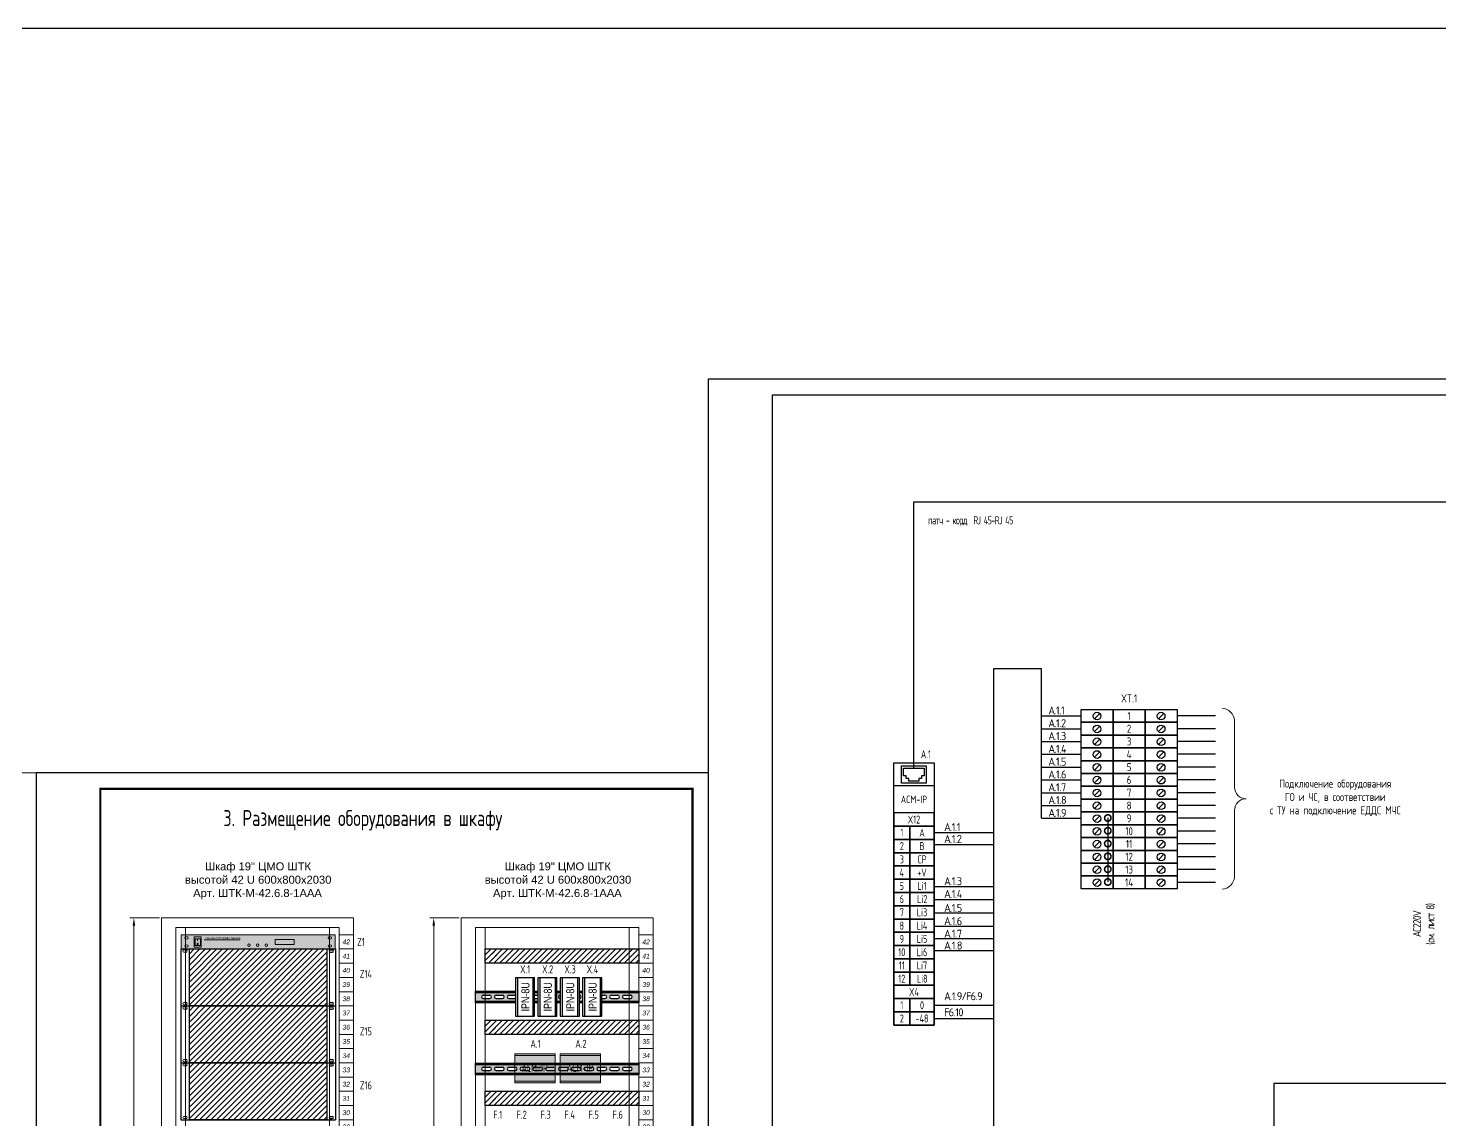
# Model space of a CAD drawing. Header units: millimetres. Extents: x 1414 to 7445, y -6250 to 7681.
# Drawn here: x 2371.2 to 2812.2, y -5939.6 to -5598.6 of the extents above; entities that cross this region are included whole.
import ezdxf

# ---------------------------------------------------------------- set-up
doc = ezdxf.new("R2010")
doc.units = ezdxf.units.MM
doc.set_wipeout_variables(frame=1)
doc.layers.get('DEFPOINTS').update_dxf_attribs({"lineweight": 0})
for name, color, linetype in [('FORMAT', 7, 'Continuous'), ('Выноски', 250, 'Continuous'), ('ГГС', 7, 'Continuous'), ('Рамка', 7, 'Continuous'), ('Схемы и шкафы', 7, 'Continuous')]:
    doc.layers.add(name, color=color, linetype=linetype)
doc.layers.add('оси', color=1, linetype='Continuous', lineweight=25)
doc.layers.add('Фальш-панель', color=250, linetype='Continuous', transparency=0.9)
doc.styles.add('GOST 2.304', font='arial.ttf', dxfattribs={"height": 2.5})
doc.styles.add('Rus_ESKD', font='romans.shx', dxfattribs={"width": 0.7, "oblique": 12})
doc.styles.get("Standard").update_dxf_attribs({"font": 'romans.shx', "width": 0.7, "height": 2.5})
doc.styles.add('ГОСТ', font='', dxfattribs={"height": 2.5})
doc.styles.add('ГОСТ тип А_2.5', font='', dxfattribs={"height": 2.5})
doc.styles.get('ГОСТ').set_extended_font_data('Arial', italic=True)
doc.styles.get('ГОСТ тип А_2.5').set_extended_font_data('GOST type A')
doc.dimstyles.new('ISO-25', dxfattribs={"dimtxt": 2.5, "dimasz": 2.5, "dimexe": 1.25, "dimexo": 0.625, "dimtad": 1, "dimtxsty": 'Standard', "dimcen": 2.5, "dimadec": 0, "dimazin": 0, "dimtfac": 1, "dimtmove": 0, "dimatfit": 3, "dimfxl": 0, "dimarcsym": 0})

# ---------------------------------------------------------------- blocks, each defined once
blk = doc.blocks.new('Формат А3х3 (гор.)')
blk.add_lwpolyline([(0, 420), (891, 420), (891, 0), (0, 0), (0, 420)])
at = {"lineweight": 30}
blk.add_lwpolyline([(20, 415), (886, 415), (886, 5), (20, 5), (20, 415)], dxfattribs=at)
blk = doc.blocks.new('*U53')
at = {"layer": 'FORMAT', "color": 7}
blk.add_blockref('Формат А3х3 (гор.)', (0, 0), dxfattribs=at)
blk = doc.blocks.new('_DotSmall')
at = {"color": 0, "linetype": 'ByBlock', "const_width": 0.5}
blk.add_lwpolyline([(-0.0625, 0, 1), (0.0625, 0, 1)], format="xyb", close=True, dxfattribs=at)
blk = doc.blocks.new('*U54')
at = {"color": 0}
for p, q in [((-3.26, -1.69), (3.14, -1.69)), ((-3.26, -4.09), (-3.26, -1.69)), ((-2.46, -4.09), (-3.26, -4.09)), ((-2.46, -4.89), (-2.46, -4.09)), ((3.14, -4.09), (2.34, -4.09)), ((2.34, -4.09), (2.34, -4.89)), ((3.14, -1.69), (3.14, -4.09)), ((-1.66, -4.89), (-2.46, -4.89)), ((-1.66, -5.69), (-1.66, -4.89)), ((1.54, -5.69), (-1.66, -5.69)), ((1.54, -4.89), (1.54, -5.69)), ((2.34, -4.89), (1.54, -4.89))]:
    blk.add_line(p, q, dxfattribs=at)
for points in [[(-6.31, 0), (6.31, 0), (6.31, -81.95), (-6.31, -81.95)], [(-6.31, 0), (6.31, 0), (6.31, -7.22), (-6.31, -7.22)], [(-3.91, -6.37), (-3.91, -0.97), (3.79, -0.97), (3.79, -6.37)], [(6.31, -15.66), (-6.31, -15.66), (-6.31, -19.8), (6.31, -19.8)], [(-1.3, -19.8), (-6.31, -19.8), (-6.31, -23.94), (-1.3, -23.94)], [(6.31, -19.8), (-1.3, -19.8), (-1.3, -23.94), (6.31, -23.94)], [(-1.3, -23.94), (-6.31, -23.94), (-6.31, -28.09), (-1.3, -28.09)], [(6.31, -23.94), (-1.3, -23.94), (-1.3, -28.09), (6.31, -28.09)], [(-1.3, -28.09), (-6.31, -28.09), (-6.31, -32.23), (-1.3, -32.23)], [(6.31, -28.09), (-1.3, -28.09), (-1.3, -32.23), (6.31, -32.23)], [(-1.3, -32.23), (-6.31, -32.23), (-6.31, -36.37), (-1.3, -36.37)], [(6.31, -32.23), (-1.3, -32.23), (-1.3, -36.37), (6.31, -36.37)], [(-1.3, -36.37), (-6.31, -36.37), (-6.31, -40.52), (-1.3, -40.52)], [(6.31, -36.37), (-1.3, -36.37), (-1.3, -40.52), (6.31, -40.52)], [(-1.3, -40.52), (-6.31, -40.52), (-6.31, -44.66), (-1.3, -44.66)], [(6.31, -40.52), (-1.3, -40.52), (-1.3, -44.66), (6.31, -44.66)], [(-1.3, -44.66), (-6.31, -44.66), (-6.31, -48.8), (-1.3, -48.8)], [(6.31, -44.66), (-1.3, -44.66), (-1.3, -48.8), (6.31, -48.8)], [(-1.3, -48.8), (-6.31, -48.8), (-6.31, -52.95), (-1.3, -52.95)], [(6.31, -48.8), (-1.3, -48.8), (-1.3, -52.95), (6.31, -52.95)], [(-1.3, -52.95), (-6.31, -52.95), (-6.31, -57.09), (-1.3, -57.09)], [(-1.3, -57.09), (-6.31, -57.09), (-6.31, -61.24), (-1.3, -61.24)], [(6.31, -52.95), (-1.3, -52.95), (-1.3, -57.09), (6.31, -57.09)], [(6.31, -57.09), (-1.3, -57.09), (-1.3, -61.24), (6.31, -61.24)], [(-1.3, -61.24), (-6.31, -61.24), (-6.31, -65.38), (-1.3, -65.38)], [(6.31, -61.24), (-1.3, -61.24), (-1.3, -65.38), (6.31, -65.38)], [(-1.3, -65.38), (-6.31, -65.38), (-6.31, -69.52), (-1.3, -69.52)], [(6.31, -65.38), (-1.3, -65.38), (-1.3, -69.52), (6.31, -69.52)], [(6.31, -69.52), (-6.31, -69.52), (-6.31, -73.67), (6.31, -73.67)], [(-1.3, -73.67), (-6.31, -73.67), (-6.31, -77.81), (-1.3, -77.81)], [(6.31, -73.67), (-1.3, -73.67), (-1.3, -77.81), (6.31, -77.81)], [(-1.3, -77.81), (-6.31, -77.81), (-6.31, -81.95), (-1.3, -81.95)], [(6.31, -77.81), (-1.3, -77.81), (-1.3, -81.95), (6.31, -81.95)]]:
    blk.add_lwpolyline(points, close=True, dxfattribs=at)
at = {"color": 0, "attachment_point": 5}
for s, insert, char_height, width in [('ACM-IP', (0, -11.44), 2.3, 20.6213), ('X12', (0, -17.73), 2.5, 12.6141), ('1', (-3.8, -21.87), 2.5, 12.6141), ('A', (2.51, -21.87), 2.5, 12.6141), ('2', (-3.8, -26.01), 2.5, 12.6141), ('B', (2.51, -26.01), 2.5, 12.6141), ('3', (-3.8, -30.16), 2.5, 12.6141), ('CP', (2.51, -30.16), 2.5, 12.6141), ('4', (-3.8, -34.3), 2.5, 12.6141), ('+V', (2.51, -34.3), 2.5, 12.6141), ('5', (-3.8, -38.45), 2.5, 12.6141), ('Li1', (2.51, -38.45), 2.5, 12.6141), ('6', (-3.8, -42.59), 2.5, 12.6141), ('Li2', (2.59, -42.59), 2.5, 12.6141), ('7', (-3.8, -46.73), 2.5, 12.6141), ('Li3', (2.51, -46.73), 2.5, 12.6141), ('8', (-3.8, -50.88), 2.5, 12.6141), ('Li4', (2.51, -50.88), 2.5, 12.6141), ('9', (-3.8, -55.02), 2.5, 12.6141), ('Li5', (2.51, -55.02), 2.5, 12.6141), ('10', (-3.8, -59.16), 2.5, 12.6141), ('Li6', (2.51, -59.16), 2.5, 12.6141), ('11', (-3.8, -63.31), 2.5, 12.6141), ('Li7', (2.51, -63.31), 2.5, 12.6141), ('12', (-3.8, -67.45), 2.5, 12.6141), ('X4', (0, -71.59), 2.5, 12.6141), ('Li8', (2.59, -67.45), 2.5, 12.6141), ('1', (-3.8, -75.74), 2.5, 12.6141), ('0', (2.51, -75.74), 2.5, 12.6141), ('2', (-3.8, -79.88), 2.5, 12.6141), ('-48', (2.51, -79.88), 2.5, 12.6141)]:
    blk.add_mtext(s, dxfattribs=dict(at, insert=insert, char_height=char_height, width=width))
blk = doc.blocks.new('*D78')
at = {"color": 0, "lineweight": -2, "transparency": 16777216}
for p, q in [((8.59, 214), (-0.63, 214)), ((0.62, 211.5), (0.62, 13.5)), ((8.59, 11), (-0.63, 11))]:
    blk.add_line(p, q, dxfattribs=at)
at = {"color": 0, "transparency": 16777216}
for points in [[(0.21, 211.5), (1.04, 211.5), (0.62, 214)], [(0.21, 13.5), (1.04, 13.5), (0.62, 11)]]:
    blk.add_solid(points, dxfattribs=at)
at = {"layer": 'DEFPOINTS', "color": 0, "transparency": 16777216}
for p in [(9.22, 214), (0.62, 11), (9.22, 11)]:
    blk.add_point(p, dxfattribs=at)
at = {"color": 0, "lineweight": 0, "transparency": 16777216, "insert": (-1.25, 112.5), "char_height": 2.5, "attachment_point": 5, "rotation": 90}
blk.add_mtext('203', dxfattribs=at)
blk = doc.blocks.new('*D79')
at = {"color": 0, "lineweight": -2, "transparency": 16777216}
for p, q in [((9.22, 11), (9.22, 1.78)), ((69.22, 10.37), (69.22, 1.78)), ((11.72, 3.03), (66.72, 3.03))]:
    blk.add_line(p, q, dxfattribs=at)
at = {"color": 0, "transparency": 16777216}
for points in [[(11.72, 3.45), (11.72, 2.62), (9.22, 3.03)], [(66.72, 3.45), (66.72, 2.62), (69.22, 3.03)]]:
    blk.add_solid(points, dxfattribs=at)
at = {"layer": 'DEFPOINTS', "color": 0, "transparency": 16777216}
for p in [(9.22, 11.62), (69.22, 11), (69.22, 3.03)]:
    blk.add_point(p, dxfattribs=at)
at = {"color": 0, "lineweight": 0, "transparency": 16777216, "insert": (39.22, 4.91), "char_height": 2.5, "attachment_point": 5}
blk.add_mtext('60', dxfattribs=at)
blk = doc.blocks.new('Вентилятоорная панель')
at = {"layer": 'Схемы и шкафы', "lineweight": 30, "true_color": 0xffffff}
h = blk.add_hatch(color=7, dxfattribs=at)
h.dxf.hatch_style = 1
h.paths.add_polyline_path([(1242.99, 417.47), (1291.19, 417.47), (1291.19, 413.03), (1242.99, 413.03)])
edge = h.paths.add_edge_path(flags=17)
edge.add_line((1242.99, 417.47), (1287.57, 417.47))
at = {"color": 5, "lineweight": 20}
blk.add_line((1242.99, 417.47), (1287.57, 417.47), dxfattribs=at)
at = {"color": 5, "linetype": 'Continuous', "lineweight": 20}
for p, q in [((1247.08, 416.8), (1249.3, 416.8)), ((1247.08, 413.65), (1247.08, 416.8)), ((1247.39, 416.24), (1249.05, 416.24)), ((1247.39, 414.11), (1247.39, 416.24)), ((1248.17, 415.56), (1248.17, 416.09)), ((1249.05, 416.24), (1249.05, 414.11)), ((1249.3, 416.8), (1249.3, 413.65)), ((1272.41, 416.03), (1278.36, 416.03)), ((1272.41, 414.42), (1272.41, 416.03)), ((1278.36, 416.03), (1278.36, 414.42)), ((1249.3, 413.65), (1247.08, 413.65)), ((1249.05, 414.11), (1247.39, 414.11)), ((1278.36, 414.42), (1272.41, 414.42))]:
    blk.add_line(p, q, dxfattribs=at)
at = {"color": 5, "linetype": 'Continuous', "lineweight": 0}
blk.add_line((1261.33, 415.9), (1250.26, 415.9), dxfattribs=at)
at = {"color": 5, "lineweight": 20}
blk.add_lwpolyline([(1242.99, 417.47), (1291.19, 417.47), (1291.19, 413.03), (1242.99, 413.03)], close=True, dxfattribs=at)
at = {"color": 5, "linetype": 'Continuous', "lineweight": 20}
for centre in [(1264.21, 414.22), (1266.93, 414.22), (1269.66, 414.22)]:
    blk.add_circle(centre, 0.383, dxfattribs=at)
at = {"color": 5, "lineweight": 20, "extrusion": (0, 0, -1)}
for centre, major_axis in [((1244.71, 416.51), (0.543, 0)), ((1289.48, 413.99), (-0.543, 0))]:
    blk.add_ellipse(centre, major_axis=major_axis, ratio=0.707765, dxfattribs=at)
at = {"color": 5, "linetype": 'Continuous', "lineweight": 20}
blk.add_ellipse((1248.17, 414.63), major_axis=(0, 0.264), ratio=0.658991, start_param=-3.141592653589793, end_param=3.141592653589793, dxfattribs=at)
at = {"color": 5, "lineweight": 20}
for centre, major_axis in [((1289.48, 416.51), (-0.543, 0)), ((1244.71, 413.99), (0.543, 0))]:
    blk.add_ellipse(centre, major_axis=major_axis, ratio=0.707765, dxfattribs=at)
at = {"layer": 'оси', "color": 5, "lineweight": 30, "style": 'ГОСТ'}
blk.add_text('Вентиляторная панель', height=0.7, dxfattribs=at).set_placement((1250.59, 416.11))
blk = doc.blocks.new('заглушка 4')
at = {"layer": 'Фальш-панель', "color": 250, "lineweight": -3, "transparency": 33554684}
for p, q in [((2407.26, -1175.69), (2455.56, -1175.69)), ((2407.26, -1175.69), (2407.26, -1180.13)), ((2409.95, -1177.18), (2411.45, -1175.69)), ((2409.95, -1178.95), (2413.22, -1175.69)), ((2409.95, -1180.72), (2414.98, -1175.69)), ((2409.95, -1182.49), (2416.75, -1175.69)), ((2409.95, -1184.25), (2418.52, -1175.69)), ((2409.95, -1186.02), (2420.29, -1175.69)), ((2409.95, -1187.79), (2422.05, -1175.69)), ((2409.95, -1189.56), (2423.82, -1175.69)), ((2409.95, -1191.33), (2425.59, -1175.69)), ((2409.95, -1193.09), (2427.36, -1175.69)), ((2411.35, -1193.47), (2429.13, -1175.69)), ((2413.11, -1193.47), (2430.89, -1175.69)), ((2414.88, -1193.47), (2432.66, -1175.69)), ((2416.65, -1193.47), (2434.43, -1175.69)), ((2418.42, -1193.47), (2436.2, -1175.69)), ((2420.18, -1193.47), (2437.96, -1175.69)), ((2421.95, -1193.47), (2439.73, -1175.69)), ((2423.72, -1193.47), (2441.5, -1175.69)), ((2425.49, -1193.47), (2443.27, -1175.69)), ((2427.26, -1193.47), (2445.04, -1175.69)), ((2429.02, -1193.47), (2446.8, -1175.69)), ((2430.79, -1193.47), (2448.57, -1175.69)), ((2432.56, -1193.47), (2450.34, -1175.69)), ((2434.33, -1193.47), (2452.11, -1175.69)), ((2436.09, -1193.47), (2452.92, -1176.64)), ((2453.93, -1175.98), (2454.61, -1175.98)), ((2453.93, -1175.98), (2454.61, -1175.98)), ((2453.93, -1176.66), (2454.61, -1176.66)), ((2453.93, -1176.66), (2454.61, -1176.66)), ((2455.56, -1175.69), (2455.56, -1180.13)), ((2407.26, -1180.13), (2407.26, -1184.58)), ((2437.86, -1193.47), (2452.92, -1178.41)), ((2439.63, -1193.47), (2452.92, -1180.18)), ((2441.4, -1193.47), (2452.92, -1181.95)), ((2455.56, -1180.13), (2455.56, -1184.58)), ((2407.26, -1184.58), (2407.26, -1189.03)), ((2443.16, -1193.47), (2452.92, -1183.71)), ((2444.93, -1193.47), (2452.92, -1185.48)), ((2455.56, -1184.58), (2455.56, -1189.03)), ((2407.26, -1189.03), (2407.26, -1193.47)), ((2446.7, -1193.47), (2452.92, -1187.25)), ((2448.47, -1193.47), (2452.92, -1189.02)), ((2455.56, -1189.03), (2455.56, -1193.47)), ((2407.26, -1193.47), (2455.56, -1193.47)), ((2450.24, -1193.47), (2452.92, -1190.79)), ((2452, -1193.47), (2452.92, -1192.55)), ((2453.93, -1192.44), (2454.61, -1192.44)), ((2453.93, -1192.44), (2454.61, -1192.44)), ((2453.93, -1193.12), (2454.61, -1193.12)), ((2453.93, -1193.12), (2454.61, -1193.12))]:
    blk.add_line(p, q, dxfattribs=at)
at = {"layer": 'Фальш-панель', "color": 250, "lineweight": 0, "transparency": 33554684}
for p, q in [((2408.89, -1175.98), (2408.21, -1175.98)), ((2408.89, -1175.98), (2408.21, -1175.98)), ((2408.89, -1176.66), (2408.21, -1176.66)), ((2408.89, -1176.66), (2408.21, -1176.66)), ((2408.89, -1192.44), (2408.21, -1192.44)), ((2408.89, -1192.44), (2408.21, -1192.44)), ((2408.89, -1193.12), (2408.21, -1193.12)), ((2408.89, -1193.12), (2408.21, -1193.12))]:
    blk.add_line(p, q, dxfattribs=at)
at = {"layer": 'Фальш-панель', "color": 250, "lineweight": -3, "transparency": 33554684}
blk.add_lwpolyline([(2409.95, -1175.69), (2452.92, -1175.69), (2452.92, -1193.47), (2409.95, -1193.47)], close=True, dxfattribs=at)
at = {"layer": 'Фальш-панель', "color": 250, "lineweight": 0, "transparency": 33554684}
for centre in [(2408.21, -1176.32), (2408.21, -1176.32), (2408.21, -1192.78), (2408.21, -1192.78)]:
    blk.add_arc(centre, 0.34, 90, 270, dxfattribs=at)
at = {"layer": 'Фальш-панель', "color": 250, "lineweight": -3, "transparency": 33554684}
for centre, start, end in [((2408.89, -1176.32), 270, 90), ((2408.89, -1176.32), 270, 90), ((2453.93, -1176.32), 90, 270), ((2453.93, -1176.32), 90, 270), ((2454.61, -1176.32), 270, 90), ((2454.61, -1176.32), 270, 90), ((2408.89, -1192.78), 270, 90), ((2408.89, -1192.78), 270, 90), ((2453.93, -1192.78), 90, 270), ((2453.93, -1192.78), 90, 270), ((2454.61, -1192.78), 270, 90), ((2454.61, -1192.78), 270, 90)]:
    blk.add_arc(centre, 0.34, start, end, dxfattribs=at)
blk = doc.blocks.new('Din-рейка')
at = {"true_color": 0xffffff}
h = blk.add_hatch(color=7, dxfattribs=at)
h.paths.add_polyline_path([(51, 3.1), (51, 3.5), (0, 3.5), (0, 3.1)])
h.paths.add_polyline_path([(0, 3.1), (0, 0.4), (51, 0.4), (51, 3.1)])
h.paths.add_polyline_path([(12.39, 1.2), (10.39, 1.2, -1), (10.39, 2.3), (12.39, 2.3, -1)], flags=16)
h.paths.add_polyline_path([(14.39, 2.3), (16.39, 2.3, -1), (16.39, 1.2), (14.39, 1.2, -1)], flags=16)
h.paths.add_polyline_path([(8.39, 1.2), (6.39, 1.2, -1), (6.39, 2.3), (8.39, 2.3, -1)], flags=16)
h.paths.add_polyline_path([(18.39, 2.3), (20.39, 2.3, -1), (20.39, 1.2), (18.39, 1.2, -1)], flags=16)
h.paths.add_polyline_path([(4.39, 1.2), (2.39, 1.2, -1), (2.39, 2.3), (4.39, 2.3, -1)], flags=16)
h.paths.add_polyline_path([(22.39, 2.3), (24.39, 2.3, -1), (24.39, 1.2), (22.39, 1.2, -1)], flags=16)
h.paths.add_polyline_path([(26.39, 2.3), (28.39, 2.3, -1), (28.39, 1.2), (26.39, 1.2, -1)], flags=16)
h.paths.add_polyline_path([(30.39, 2.3), (32.39, 2.3, -1), (32.39, 1.2), (30.39, 1.2, -1)], flags=16)
h.paths.add_polyline_path([(34.39, 2.3), (36.39, 2.3, -1), (36.39, 1.2), (34.39, 1.2, -1)], flags=16)
h.paths.add_polyline_path([(38.39, 2.3), (40.39, 2.3, -1), (40.39, 1.2), (38.39, 1.2, -1)], flags=16)
h.paths.add_polyline_path([(42.39, 2.3), (44.39, 2.3, -1), (44.39, 1.2), (42.39, 1.2, -1)], flags=16)
h.paths.add_polyline_path([(46.39, 2.3), (48.39, 2.3, -1), (48.39, 1.2), (46.39, 1.2, -1)], flags=16)
h.paths.add_polyline_path([(0, 0.4), (0, 0), (51, 0), (51, 0.4)])
at = {"color": 0}
for p, q in [((0, 0), (0, 3.5)), ((0, 3.5), (48.53, 3.5)), ((0, 3.5), (51, 3.5)), ((0, 3.1), (51, 3.1)), ((0, 0.4), (51, 0.4)), ((0, 0), (51, 0)), ((2.39, 2.3), (4.39, 2.3)), ((2.39, 1.2), (4.39, 1.2)), ((6.39, 2.3), (8.39, 2.3)), ((6.39, 1.2), (8.39, 1.2)), ((10.39, 2.3), (12.39, 2.3)), ((10.39, 1.2), (12.39, 1.2)), ((14.39, 2.3), (16.39, 2.3)), ((14.39, 1.2), (16.39, 1.2)), ((18.39, 2.3), (20.39, 2.3)), ((18.39, 1.2), (20.39, 1.2)), ((22.39, 2.3), (24.39, 2.3)), ((22.39, 1.2), (24.39, 1.2)), ((26.39, 2.3), (28.39, 2.3)), ((26.39, 1.2), (28.39, 1.2)), ((30.39, 2.3), (32.39, 2.3)), ((30.39, 1.2), (32.39, 1.2)), ((34.39, 2.3), (36.39, 2.3)), ((34.39, 1.2), (36.39, 1.2)), ((38.39, 2.3), (40.39, 2.3)), ((38.39, 1.2), (40.39, 1.2)), ((42.39, 2.3), (44.39, 2.3)), ((42.39, 1.2), (44.39, 1.2)), ((46.39, 2.3), (48.39, 2.3)), ((46.39, 1.2), (48.39, 1.2)), ((51, 3.5), (51, 0))]:
    blk.add_line(p, q, dxfattribs=at)
for centre, start, end in [((2.39, 1.75), 90, 270), ((4.39, 1.75), 270, 90), ((6.39, 1.75), 90, 270), ((8.39, 1.75), 270, 90), ((10.39, 1.75), 90, 270), ((12.39, 1.75), 270, 90), ((14.39, 1.75), 90, 270), ((16.39, 1.75), 270, 90), ((18.39, 1.75), 90, 270), ((20.39, 1.75), 270, 90), ((22.39, 1.75), 90, 270), ((24.39, 1.75), 270, 90), ((26.39, 1.75), 90, 270), ((28.39, 1.75), 270, 90), ((30.39, 1.75), 90, 270), ((32.39, 1.75), 270, 90), ((34.39, 1.75), 90, 270), ((36.39, 1.75), 270, 90), ((38.39, 1.75), 90, 270), ((40.39, 1.75), 270, 90), ((42.39, 1.75), 90, 270), ((44.39, 1.75), 270, 90), ((46.39, 1.75), 90, 270), ((48.39, 1.75), 270, 90)]:
    blk.add_arc(centre, 0.547, start, end, dxfattribs=at)
blk = doc.blocks.new('*U140')
at = {"color": 0}
blk.add_blockref('Din-рейка', (0, 0), dxfattribs=at)
blk = doc.blocks.new('кабель канал')
at = {"layer": 'Схемы и шкафы', "color": 252}
for p, q in [((1349.76, 1048.2), (1397.76, 1048.2)), ((1349.76, 1043.76), (1349.76, 1048.2)), ((1397.76, 1048.2), (1397.76, 1043.76)), ((1397.76, 1043.76), (1349.76, 1043.76))]:
    blk.add_line(p, q, dxfattribs=at)
at = {"layer": 'Схемы и шкафы', "color": 252, "linetype": 'Continuous'}
for p, q in [((1349.76, 1044.57), (1353.39, 1048.2)), ((1349.76, 1046.34), (1351.63, 1048.2)), ((1350.72, 1043.76), (1355.16, 1048.2)), ((1351.92, 1046.73), (1353.39, 1048.2)), ((1351.92, 1044.96), (1355.16, 1048.2)), ((1352.48, 1043.76), (1356.93, 1048.2)), ((1354.25, 1043.76), (1358.7, 1048.2)), ((1356.02, 1043.76), (1360.46, 1048.2)), ((1357.79, 1043.76), (1362.23, 1048.2)), ((1359.55, 1043.76), (1364, 1048.2)), ((1361.32, 1043.76), (1365.77, 1048.2)), ((1363.09, 1043.76), (1367.54, 1048.2)), ((1364.86, 1043.76), (1369.3, 1048.2)), ((1366.63, 1043.76), (1371.07, 1048.2)), ((1368.39, 1043.76), (1372.84, 1048.2)), ((1370.16, 1043.76), (1374.61, 1048.2)), ((1371.93, 1043.76), (1376.37, 1048.2)), ((1373.7, 1043.76), (1378.14, 1048.2)), ((1375.46, 1043.76), (1379.91, 1048.2)), ((1377.23, 1043.76), (1381.68, 1048.2)), ((1379, 1043.76), (1383.45, 1048.2)), ((1380.77, 1043.76), (1385.21, 1048.2)), ((1382.54, 1043.76), (1386.98, 1048.2)), ((1384.3, 1043.76), (1388.75, 1048.2)), ((1386.07, 1043.76), (1390.52, 1048.2)), ((1387.84, 1043.76), (1392.28, 1048.2)), ((1389.61, 1043.76), (1394.05, 1048.2)), ((1391.37, 1043.76), (1395.82, 1048.2)), ((1393.14, 1043.76), (1397.59, 1048.2)), ((1394.91, 1043.76), (1397.76, 1046.61)), ((1396.68, 1043.76), (1397.76, 1044.84))]:
    blk.add_line(p, q, dxfattribs=at)
blk = doc.blocks.new('A$C46F57740')
at = {"color": 7, "lineweight": -3}
blk.add_lwpolyline([(0, 0), (6, 0), (6, 12), (0, 12)], close=True, dxfattribs=at)
for points in [[(0.63, 12), (0.63, 0)], [(5.46, 12), (5.46, 0)]]:
    blk.add_lwpolyline(points, dxfattribs=at)
blk = doc.blocks.new('*U148')
blk.add_wipeout([(-3, 12), (-3, 0), (3, 0), (3, 12)]).dxf.layer = 'Схемы и шкафы'
at = {"layer": 'Схемы и шкафы', "lineweight": 40}
blk.add_blockref('A$C46F57740', (-3, 0), dxfattribs=at)
at = {"layer": 'Схемы и шкафы', "style": 'GOST 2.304', "width": 0.8}
blk.add_text('IPN-8U', height=2.5, rotation=90, dxfattribs=at).set_placement((1.39, 1.45))
blk = doc.blocks.new('ACM-IP')
at = {"layer": 'ГГС', "lineweight": 30, "true_color": 0xffffff}
h = blk.add_hatch(color=7, dxfattribs=at)
h.dxf.hatch_style = 1
h.paths.add_polyline_path([(2221.84, 155.11), (2222.34, 155.11), (2222.34, 167.71), (2221.84, 167.71)])
h.paths.add_polyline_path([(2230.34, 155.11), (2230.34, 167.71), (2222.34, 167.71), (2222.34, 155.11)], flags=17)
h.paths.add_polyline_path([(2230.34, 155.11), (2230.84, 155.11), (2230.84, 167.71), (2230.34, 167.71)])
at = {"layer": 'ГГС', "color": 0, "lineweight": 20}
for p, q in [((2222.34, 155.11), (2222.34, 167.71)), ((2230.34, 155.11), (2230.34, 167.71))]:
    blk.add_line(p, q, dxfattribs=at)
blk.add_lwpolyline([(2221.84, 155.11), (2230.84, 155.11), (2230.84, 167.71), (2221.84, 167.71)], close=True, dxfattribs=at)
at = {"layer": 'ГГС', "color": 0, "lineweight": 20, "insert": (2226.28, 161.32), "char_height": 2.3, "width": 12.5, "attachment_point": 5, "rotation": 90}
blk.add_mtext('ACM-IP', dxfattribs=at)
blk = doc.blocks.new('A$C0D7F3277')
at = {"color": 0, "lineweight": 0}
for p, q in [((9.217, 17.371), (9.217, 214)), ((16.717, 210.906), (16.717, 21.871)), ((61.717, 210.906), (61.717, 21.871)), ((64.717, 208.686), (69.217, 208.686)), ((64.717, 204.241), (69.217, 204.241)), ((64.717, 199.796), (69.217, 199.796)), ((64.717, 195.351), (69.217, 195.351)), ((64.717, 190.906), (69.217, 190.906)), ((64.717, 186.461), (69.217, 186.461)), ((64.717, 182.016), (69.217, 182.016)), ((64.717, 177.571), (69.217, 177.571)), ((64.717, 173.126), (69.217, 173.126)), ((64.717, 168.681), (69.217, 168.681)), ((64.717, 164.236), (69.217, 164.236)), ((64.717, 159.791), (69.217, 159.791)), ((64.717, 155.346), (69.217, 155.346)), ((64.717, 150.901), (69.217, 150.901)), ((64.717, 146.456), (69.217, 146.456)), ((64.717, 142.011), (69.217, 142.011)), ((64.717, 137.566), (69.217, 137.566)), ((64.717, 133.121), (69.217, 133.121)), ((64.717, 128.676), (69.217, 128.676)), ((64.717, 124.231), (69.217, 124.231)), ((64.717, 119.786), (69.217, 119.786)), ((64.717, 115.341), (69.217, 115.341)), ((64.717, 110.896), (69.217, 110.896)), ((64.717, 106.451), (69.217, 106.451)), ((64.717, 102.006), (69.217, 102.006)), ((64.717, 97.561), (69.217, 97.561)), ((64.717, 93.116), (69.217, 93.116)), ((64.717, 88.671), (69.217, 88.671)), ((64.717, 84.226), (69.217, 84.226)), ((64.717, 79.781), (69.217, 79.781)), ((64.717, 75.336), (69.217, 75.336)), ((64.717, 70.891), (69.217, 70.891)), ((64.717, 66.446), (69.217, 66.446)), ((64.717, 62.001), (69.217, 62.001)), ((64.717, 57.556), (69.217, 57.556)), ((64.717, 53.111), (69.217, 53.111)), ((64.717, 48.666), (69.217, 48.666)), ((64.717, 44.221), (69.217, 44.221)), ((64.717, 39.776), (69.217, 39.776)), ((64.717, 35.331), (69.217, 35.331)), ((64.717, 30.886), (69.217, 30.886)), ((64.717, 26.441), (69.217, 26.441)), ((64.717, 21.871), (69.217, 21.871)), ((9.217, 17.371), (69.217, 17.371)), ((19.217, 11), (19.217, 17.371)), ((19.567, 16.591), (28.867, 16.591)), ((19.567, 15.891), (28.867, 15.891)), ((19.567, 15.191), (28.867, 15.191)), ((19.567, 14.491), (28.867, 14.491)), ((19.567, 13.791), (28.867, 13.791)), ((29.217, 11), (29.217, 17.371)), ((29.567, 16.591), (38.867, 16.591)), ((29.567, 15.891), (38.867, 15.891)), ((29.567, 15.191), (38.867, 15.191)), ((29.567, 14.491), (38.867, 14.491)), ((29.567, 13.791), (38.867, 13.791)), ((39.217, 11), (39.217, 17.371)), ((39.217, 17.371), (39.217, 11)), ((39.567, 16.591), (48.867, 16.591)), ((39.567, 15.891), (48.867, 15.891)), ((39.567, 15.191), (48.867, 15.191)), ((39.567, 14.491), (48.867, 14.491)), ((39.567, 13.791), (48.867, 13.791)), ((49.217, 11), (49.217, 17.371)), ((49.567, 16.591), (58.867, 16.591)), ((49.567, 15.891), (58.867, 15.891)), ((49.567, 15.191), (58.867, 15.191)), ((49.567, 14.491), (58.867, 14.491)), ((49.567, 13.791), (58.867, 13.791)), ((59.217, 11), (59.217, 17.371)), ((19.567, 13.091), (28.867, 13.091)), ((19.567, 12.391), (28.867, 12.391)), ((19.567, 11.691), (28.867, 11.691)), ((29.567, 13.091), (38.867, 13.091)), ((29.567, 12.391), (38.867, 12.391)), ((29.567, 11.691), (38.867, 11.691)), ((39.567, 13.091), (48.867, 13.091)), ((39.567, 12.391), (48.867, 12.391)), ((39.567, 11.691), (48.867, 11.691)), ((49.567, 13.091), (58.867, 13.091)), ((49.567, 12.391), (58.867, 12.391)), ((49.567, 11.691), (58.867, 11.691))]:
    blk.add_line(p, q, dxfattribs=at)
for points in [[(9.217, 214), (69.217, 214), (69.217, 17.371), (9.217, 17.371)], [(9.217, 214), (69.217, 214), (69.217, 11), (9.217, 11)], [(13.717, 210.906), (64.717, 210.906), (64.717, 21.871), (13.717, 21.871)]]:
    blk.add_lwpolyline(points, close=True, dxfattribs=at)
for centre in [(14.217, 14.199), (64.217, 14.199)]:
    blk.add_circle(centre, 1.316, dxfattribs=at)
for centre, start, end in [((19.567, 16.241), 90, 270), ((19.567, 14.841), 90, 270), ((19.567, 13.441), 90, 270), ((28.867, 16.241), 270, 90), ((28.867, 14.841), 270, 90), ((28.867, 13.441), 270, 90), ((29.567, 16.241), 90, 270), ((29.567, 14.841), 90, 270), ((29.567, 13.441), 90, 270), ((38.867, 16.241), 270, 90), ((38.867, 14.841), 270, 90), ((38.867, 13.441), 270, 90), ((39.567, 16.241), 90, 270), ((39.567, 14.841), 90, 270), ((39.567, 13.441), 90, 270), ((48.867, 16.241), 270, 90), ((48.867, 14.841), 270, 90), ((48.867, 13.441), 270, 90), ((49.567, 16.241), 90, 270), ((49.567, 14.841), 90, 270), ((49.567, 13.441), 90, 270), ((58.867, 16.241), 270, 90), ((58.867, 14.841), 270, 90), ((58.867, 13.441), 270, 90), ((19.567, 12.041), 90, 270), ((28.867, 12.041), 270, 90), ((29.567, 12.041), 90, 270), ((38.867, 12.041), 270, 90), ((39.567, 12.041), 90, 270), ((48.867, 12.041), 270, 90), ((49.567, 12.041), 90, 270), ((58.867, 12.041), 270, 90)]:
    blk.add_arc(centre, 0.35, start, end, dxfattribs=at)
at = {"color": 0, "lineweight": 40, "insert": (7.58, 231.304), "char_height": 2.5, "width": 63.33476, "attachment_point": 1, "style": 'ГОСТ'}
blk.add_mtext('\\pi15.2315;{\\fArial|b0|i0|c204|p34;Шкаф 19" ЦМО ШТК \\P\\pi8.97638;высотой 42 U 600x800x2030 \\P\\pi11.55483;Арт. ШТК-М-42.6.8-1ААА}', dxfattribs=at)
at = {"color": 0, "lineweight": 0, "char_height": 1.5, "width": 4.5, "attachment_point": 5, "style": 'ГОСТ'}
for s, insert in [('42', (66.967, 206.463)), ('41', (66.967, 202.018)), ('40', (66.967, 197.573)), ('39', (66.967, 193.128)), ('38', (66.967, 188.683)), ('37', (66.967, 184.238)), ('36', (66.967, 179.793)), ('35', (66.967, 175.348)), ('34', (66.967, 170.903)), ('33', (66.967, 166.458)), ('32', (66.967, 162.013)), ('31', (66.967, 157.568)), ('30', (66.967, 153.123)), ('29', (66.967, 148.678)), ('28', (66.967, 144.233)), ('27', (66.967, 139.788)), ('26', (66.967, 135.343)), ('25', (66.967, 130.898)), ('24', (66.967, 126.453)), ('23', (66.967, 122.008)), ('22', (66.967, 117.563)), ('21', (66.967, 113.118)), ('20', (66.967, 108.673)), ('19', (66.967, 104.228)), ('18', (66.967, 99.783)), ('17', (66.967, 95.338)), ('16', (66.967, 90.893)), ('15', (66.967, 86.448)), ('14', (66.967, 82.003)), ('13', (66.967, 77.558)), ('12', (66.967, 73.113)), ('11', (66.967, 68.668)), ('10', (66.967, 64.223)), ('9', (66.967, 59.778)), ('8', (66.967, 55.333)), ('7', (66.967, 50.888)), ('6', (66.967, 46.443)), ('5', (66.967, 41.998)), ('4', (66.967, 37.553)), ('3', (66.967, 33.108)), ('2', (66.967, 28.663)), ('1', (66.967, 24.093))]:
    blk.add_mtext(s, dxfattribs=dict(at, insert=insert))
at = {"color": 0, "lineweight": 0}
for base, p1, p2, angle, picture, middle in [((0.625, 11), (9.217, 214), (9.217, 11), 90, '*D78', (-1.25, 112.5)), ((69.217, 3.033), (9.217, 11.625), (69.217, 11), 180, '*D79', (39.217, 4.908))]:
    dim = blk.add_linear_dim(base=base, p1=p1, p2=p2, angle=angle, dimstyle='ISO-25', dxfattribs=at)
    dim.commit()
    dim.dimension.update_dxf_attribs({"geometry": picture, "text_midpoint": middle})
blk = doc.blocks.new('*U77')
at = {"color": 0, "lineweight": 0}
blk.add_blockref('A$C0D7F3277', (1.39, 10.6), dxfattribs=at)

msp = doc.modelspace()

# ---------------------------------------------------------------- linework, layer by layer
for p, q in [((2687.78, -5813.45), (2700.12, -5813.45)), ((2687.78, -5817.45), (2700.12, -5817.45)), ((2687.78, -5821.45), (2700.12, -5821.45)), ((2687.78, -5825.45), (2700.12, -5825.45)), ((2687.78, -5829.45), (2700.12, -5829.45)), ((2687.78, -5833.45), (2700.12, -5833.45)), ((2687.78, -5837.45), (2700.12, -5837.45)), ((2687.78, -5841.45), (2700.12, -5841.45)), ((2687.78, -5845.45), (2700.12, -5845.45)), ((2654.22, -5849.9), (2672.79, -5849.9)), ((2654.22, -5853.59), (2672.79, -5853.59)), ((2654.22, -5866.78), (2672.79, -5866.78)), ((2654.22, -5870.76), (2672.79, -5870.76)), ((2654.22, -5874.99), (2672.79, -5874.99)), ((2654.22, -5879.1), (2672.79, -5879.1)), ((2654.22, -5883.04), (2672.79, -5883.04)), ((2654.22, -5886.74), (2672.79, -5886.74))]:
    msp.add_line(p, q)
at = {"lineweight": 30}
msp.add_line((2708.47, -5845.34), (2708.47, -5865.34), dxfattribs=at)
at = {"color": 3}
msp.add_lwpolyline([(1413.76, -5598.64), (4893.51, -5598.64), (4893.51, -6249.95), (1413.76, -6249.95)], close=True, dxfattribs=at)
at = {"color": 5, "lineweight": 30}
for points in [[(2687.78, -5845.45), (2687.77, -5798.74), (2672.78, -5798.74)], [(2672.78, -5798.74), (2672.79, -6093.35)]]:
    msp.add_lwpolyline(points, dxfattribs=at)
for points in [[(2700.12, -5811.45), (2710.12, -5811.45), (2710.12, -5815.45), (2700.12, -5815.45), (2700.12, -5811.45)], [(2704.28, -5814.37), (2705.97, -5812.67)], [(2710.12, -5811.45), (2720.12, -5811.45), (2720.12, -5815.45), (2710.12, -5815.45), (2710.12, -5811.45)], [(2720.12, -5811.45), (2730.12, -5811.45), (2730.12, -5815.45), (2720.12, -5815.45), (2720.12, -5811.45)], [(2724.28, -5814.37), (2725.97, -5812.67)], [(2700.12, -5815.45), (2710.12, -5815.45), (2710.12, -5819.45), (2700.12, -5819.45), (2700.12, -5815.45)], [(2704.28, -5818.37), (2705.97, -5816.67)], [(2710.12, -5815.45), (2720.12, -5815.45), (2720.12, -5819.45), (2710.12, -5819.45), (2710.12, -5815.45)], [(2720.12, -5815.45), (2730.12, -5815.45), (2730.12, -5819.45), (2720.12, -5819.45), (2720.12, -5815.45)], [(2724.28, -5818.37), (2725.97, -5816.67)], [(2742.12, -5813.45), (2730.12, -5813.45)], [(2700.12, -5819.45), (2710.12, -5819.45), (2710.12, -5823.45), (2700.12, -5823.45), (2700.12, -5819.45)], [(2704.28, -5822.37), (2705.97, -5820.67)], [(2710.12, -5819.45), (2720.12, -5819.45), (2720.12, -5823.45), (2710.12, -5823.45), (2710.12, -5819.45)], [(2720.12, -5819.45), (2730.12, -5819.45), (2730.12, -5823.45), (2720.12, -5823.45), (2720.12, -5819.45)], [(2724.28, -5822.37), (2725.97, -5820.67)], [(2742.12, -5817.45), (2730.12, -5817.45)], [(2742.12, -5821.45), (2730.12, -5821.45)], [(2742.12, -5817.45), (2732.12, -5817.45)], [(2700.12, -5823.45), (2710.12, -5823.45), (2710.12, -5827.45), (2700.12, -5827.45), (2700.12, -5823.45)], [(2704.28, -5826.37), (2705.97, -5824.67)], [(2710.12, -5823.45), (2720.12, -5823.45), (2720.12, -5827.45), (2710.12, -5827.45), (2710.12, -5823.45)], [(2720.12, -5823.45), (2730.12, -5823.45), (2730.12, -5827.45), (2720.12, -5827.45), (2720.12, -5823.45)], [(2724.28, -5826.37), (2725.97, -5824.67)], [(2742.12, -5825.45), (2730.12, -5825.45)], [(2742.12, -5825.45), (2732.12, -5825.45)], [(2700.12, -5827.45), (2710.12, -5827.45), (2710.12, -5831.45), (2700.12, -5831.45), (2700.12, -5827.45)], [(2704.28, -5830.37), (2705.97, -5828.67)], [(2710.12, -5827.45), (2720.12, -5827.45), (2720.12, -5831.45), (2710.12, -5831.45), (2710.12, -5827.45)], [(2720.12, -5827.45), (2730.12, -5827.45), (2730.12, -5831.45), (2720.12, -5831.45), (2720.12, -5827.45)], [(2724.28, -5830.37), (2725.97, -5828.67)], [(2742.12, -5829.45), (2730.12, -5829.45)], [(2700.12, -5831.45), (2710.12, -5831.45), (2710.12, -5835.45), (2700.12, -5835.45), (2700.12, -5831.45)], [(2704.28, -5834.37), (2705.97, -5832.67)], [(2710.12, -5831.45), (2720.12, -5831.45), (2720.12, -5835.45), (2710.12, -5835.45), (2710.12, -5831.45)], [(2720.12, -5831.45), (2730.12, -5831.45), (2730.12, -5835.45), (2720.12, -5835.45), (2720.12, -5831.45)], [(2724.28, -5834.37), (2725.97, -5832.67)], [(2742.12, -5833.45), (2730.12, -5833.45)], [(2742.12, -5833.45), (2732.12, -5833.45)], [(2700.12, -5835.45), (2710.12, -5835.45), (2710.12, -5839.45), (2700.12, -5839.45), (2700.12, -5835.45)], [(2704.28, -5838.37), (2705.97, -5836.67)], [(2710.12, -5835.45), (2720.12, -5835.45), (2720.12, -5839.45), (2710.12, -5839.45), (2710.12, -5835.45)], [(2720.12, -5835.45), (2730.12, -5835.45), (2730.12, -5839.45), (2720.12, -5839.45), (2720.12, -5835.45)], [(2724.28, -5838.37), (2725.97, -5836.67)], [(2742.12, -5837.45), (2730.12, -5837.45)], [(2700.12, -5839.45), (2710.12, -5839.45), (2710.12, -5843.45), (2700.12, -5843.45), (2700.12, -5839.45)], [(2700.12, -5843.45), (2710.12, -5843.45), (2710.12, -5847.45), (2700.12, -5847.45), (2700.12, -5843.45)], [(2704.28, -5842.37), (2705.97, -5840.67)], [(2710.12, -5839.45), (2720.12, -5839.45), (2720.12, -5843.45), (2710.12, -5843.45), (2710.12, -5839.45)], [(2710.12, -5843.45), (2720.12, -5843.45), (2720.12, -5847.45), (2710.12, -5847.45), (2710.12, -5843.45)], [(2720.12, -5839.45), (2730.12, -5839.45), (2730.12, -5843.45), (2720.12, -5843.45), (2720.12, -5839.45)], [(2720.12, -5843.45), (2730.12, -5843.45), (2730.12, -5847.45), (2720.12, -5847.45), (2720.12, -5843.45)], [(2724.28, -5842.37), (2725.97, -5840.67)], [(2742.12, -5841.45), (2730.12, -5841.45)], [(2700.12, -5847.45), (2710.12, -5847.45), (2710.12, -5851.45), (2700.12, -5851.45), (2700.12, -5847.45)], [(2704.28, -5846.37), (2705.97, -5844.67)], [(2710.12, -5847.45), (2720.12, -5847.45), (2720.12, -5851.45), (2710.12, -5851.45), (2710.12, -5847.45)], [(2720.12, -5847.45), (2730.12, -5847.45), (2730.12, -5851.45), (2720.12, -5851.45), (2720.12, -5847.45)], [(2724.28, -5846.37), (2725.97, -5844.67)], [(2742.12, -5845.45), (2730.12, -5845.45)], [(2700.12, -5851.45), (2710.12, -5851.45), (2710.12, -5855.45), (2700.12, -5855.45), (2700.12, -5851.45)], [(2704.28, -5850.37), (2705.97, -5848.67)], [(2710.12, -5851.45), (2720.12, -5851.45), (2720.12, -5855.45), (2710.12, -5855.45), (2710.12, -5851.45)], [(2720.12, -5851.45), (2730.12, -5851.45), (2730.12, -5855.45), (2720.12, -5855.45), (2720.12, -5851.45)], [(2724.28, -5850.37), (2725.97, -5848.67)], [(2742.12, -5849.45), (2730.12, -5849.45)], [(2742.12, -5849.45), (2732.12, -5849.45)], [(2700.12, -5855.45), (2710.12, -5855.45), (2710.12, -5859.45), (2700.12, -5859.45), (2700.12, -5855.45)], [(2704.28, -5854.37), (2705.97, -5852.67)], [(2704.28, -5858.37), (2705.97, -5856.67)], [(2710.12, -5855.45), (2720.12, -5855.45), (2720.12, -5859.45), (2710.12, -5859.45), (2710.12, -5855.45)], [(2720.12, -5855.45), (2730.12, -5855.45), (2730.12, -5859.45), (2720.12, -5859.45), (2720.12, -5855.45)], [(2724.28, -5854.37), (2725.97, -5852.67)], [(2724.28, -5858.37), (2725.97, -5856.67)], [(2742.12, -5853.45), (2730.12, -5853.45)], [(2700.12, -5859.45), (2710.12, -5859.45), (2710.12, -5863.45), (2700.12, -5863.45), (2700.12, -5859.45)], [(2704.28, -5862.37), (2705.97, -5860.67)], [(2710.12, -5859.45), (2720.12, -5859.45), (2720.12, -5863.45), (2710.12, -5863.45), (2710.12, -5859.45)], [(2720.12, -5859.45), (2730.12, -5859.45), (2730.12, -5863.45), (2720.12, -5863.45), (2720.12, -5859.45)], [(2724.28, -5862.37), (2725.97, -5860.67)], [(2742.12, -5857.45), (2730.12, -5857.45)], [(2700.12, -5863.45), (2710.12, -5863.45), (2710.12, -5867.45), (2700.12, -5867.45), (2700.12, -5863.45)], [(2704.28, -5866.37), (2705.97, -5864.67)], [(2710.12, -5863.45), (2720.12, -5863.45), (2720.12, -5867.45), (2710.12, -5867.45), (2710.12, -5863.45)], [(2720.12, -5863.45), (2730.12, -5863.45), (2730.12, -5867.45), (2720.12, -5867.45), (2720.12, -5863.45)], [(2724.28, -5866.37), (2725.97, -5864.67)], [(2742.12, -5861.45), (2730.12, -5861.45)], [(2742.12, -5865.45), (2730.12, -5865.45)], [(2654.22, -5903.83), (2672.79, -5903.83)], [(2654.22, -5907.98), (2672.79, -5907.98)]]:
    msp.add_lwpolyline(points)
for centre in [(2705.13, -5813.52), (2725.13, -5813.52), (2705.13, -5817.52), (2725.13, -5817.52), (2705.13, -5821.52), (2725.13, -5821.52), (2705.13, -5825.52), (2725.13, -5825.52), (2705.13, -5829.52), (2725.13, -5829.52), (2705.13, -5833.52), (2725.13, -5833.52), (2705.13, -5837.52), (2725.13, -5837.52), (2705.13, -5841.52), (2725.13, -5841.52), (2705.13, -5845.52), (2725.13, -5845.52), (2705.13, -5849.52), (2705.13, -5853.52), (2725.13, -5849.52), (2725.13, -5853.52), (2705.13, -5857.52), (2725.13, -5857.52), (2705.13, -5861.52), (2725.13, -5861.52), (2705.13, -5865.52), (2725.13, -5865.52)]:
    msp.add_circle(centre, 1.2)
at = {"layer": 'DEFPOINTS', "color": 7, "ltscale": 10}
msp.add_lwpolyline([(2163.68, -6128.28), (2373.68, -6128.28), (2373.68, -5831.28), (2163.68, -5831.28)], close=True, dxfattribs=at)
at = {"layer": 'FORMAT', "ltscale": 10, "const_width": 0.7}
msp.add_lwpolyline([(2393.68, -6123.2), (2578.68, -6123.2), (2578.68, -5836.2), (2393.68, -5836.2)], close=True, dxfattribs=at)
at = {"layer": 'Рамка', "color": 7, "ltscale": 10}
msp.add_lwpolyline([(2373.68, -6128.2), (2583.68, -6128.2), (2583.68, -5831.2), (2373.68, -5831.2)], close=True, dxfattribs=at)
at = {"layer": 'Схемы и шкафы', "color": 0, "lineweight": 30}
for points in [[(2647.85, -5829.78), (2647.85, -5746.6), (2859.12, -5746.6), (2859.12, -5773.48)], [(2760.45, -5966.26), (2760.45, -5928.16), (2856.82, -5928.16), (2856.82, -5829.98), (2837.15, -5829.98)]]:
    msp.add_lwpolyline(points, dxfattribs=at)
at = {"layer": 'Схемы и шкафы', "lineweight": 20, "ltscale": 100}
for points in [[(2744.2, -5811.05, -0.358438), (2748.04, -5814.89), (2748.04, -5835.7, 0.414214), (2751.68, -5839.34, 0.767327)], [(2744.2, -5867.63, 0.358438), (2748.04, -5863.79), (2748.04, -5842.98, -0.414214), (2751.68, -5839.34, -0.767327)]]:
    msp.add_lwpolyline(points, format="xyb", dxfattribs=at)

# ---------------------------------------------------------------- block references
for p in [(2510.96, -5902.96), (2510.96, -5925.46)]:
    msp.add_blockref('*U140', p)
at = {"layer": 'Выноски', "color": 0, "lineweight": -2, "yscale": 4, "zscale": 4}
for p, xscale, rotation in [((2708.47, -5845.34), 4, 39.56068850012231), ((2708.47, -5849.34), -4, 320.4393114998778), ((2708.47, -5853.34), -4, 320.4393114998778), ((2708.47, -5857.34), -4, 320.4393114998778), ((2708.47, -5861.34), -4, 320.4393114998778), ((2708.47, -5865.34), -4, 320.4393114998778)]:
    msp.add_blockref('_DotSmall', p, dxfattribs=dict(at, xscale=xscale, rotation=rotation))
at = {"layer": 'ГГС', "lineweight": 30, "rotation": 270}
for p in [(2368.09, -3697.22), (2382.23, -3697.22)]:
    msp.add_blockref('ACM-IP', p, dxfattribs=at)
at = {"layer": 'Рамка', "color": 7}
msp.add_blockref('*U53', (2583.68, -6128.2), dxfattribs=at)
at = {"layer": 'Рамка', "color": 250}
for p in [(11.56, -4710.58), (11.56, -4728.36), (11.56, -4746.14)]:
    msp.add_blockref('заглушка 4', p, dxfattribs=at)
at = {"layer": 'Схемы и шкафы', "color": 0}
msp.add_blockref('*U54', (2647.91, -5828.1), dxfattribs=at)
at = {"layer": 'Схемы и шкафы', "color": 0, "lineweight": 20, "ltscale": 100}
for p in [(2402.17, -6101.11), (2495.85, -6101.11)]:
    msp.add_blockref('*U77', p, dxfattribs=at)
at = {"layer": 'Схемы и шкафы', "lineweight": 30}
msp.add_blockref('Вентилятоорная панель', (1175.92, -6299.3), dxfattribs=at)
at = {"layer": 'Схемы и шкафы', "color": 0, "lineweight": 30}
for p in [(1164.2, -6934.47), (1164.2, -6956.7), (1164.2, -6978.92)]:
    msp.add_blockref('кабель канал', p, dxfattribs=at)

# ---------------------------------------------------------------- texts
at = {"char_height": 2.5, "attachment_point": 5, "style": 'ГОСТ тип А_2.5'}
for s, insert, width in [('XT.1', (2715.12, -5807.97), 29.9996), ('1', (2715.12, -5813.45), 9.9999), ('2', (2715.12, -5817.45), 9.9999), ('3', (2715.12, -5821.45), 9.9999), ('4', (2715.12, -5825.45), 9.9999), ('5', (2715.12, -5829.45), 9.9999), ('6', (2715.12, -5833.45), 9.9999), ('Подключение оборудования\\PГО и ЧС, в соответствии\\Pс ТУ на подключение ЕДДС МЧС', (2779.53, -5839.03), 48.2126), ('7', (2715.12, -5837.45), 9.9999), ('8', (2715.12, -5841.45), 9.9999), ('9', (2715.12, -5845.45), 9.9999), ('10', (2715.12, -5849.45), 9.9999), ('11', (2715.12, -5853.45), 9.9999), ('12', (2715.12, -5857.45), 9.9999), ('13', (2715.12, -5861.45), 9.9999), ('14', (2715.12, -5865.45), 9.9999)]:
    msp.add_mtext(s, dxfattribs=dict(at, insert=insert, width=width))
at = {"color": 0, "char_height": 2.5, "width": 12.6553, "attachment_point": 1, "style": 'Rus_ESKD'}
for s, insert in [('{\\Q0;\\W0.9;\\T0.8;A.1.1}', (2689.88, -5810.5)), ('{\\Q0;\\W0.9;\\T0.8;A.1.2}', (2689.88, -5814.5)), ('{\\Q0;\\W0.9;\\T0.8;A.1.3}', (2689.88, -5818.5)), ('{\\Q0;\\W0.9;\\T0.8;A.1.4}', (2689.88, -5822.5)), ('{\\Q0;\\W0.9;\\T0.8;A.1.5}', (2689.88, -5826.5)), ('{\\Q0;\\W0.9;\\T0.8;A.1.6}', (2689.88, -5830.5)), ('{\\Q0;\\W0.9;\\T0.8;A.1.7}', (2689.88, -5834.5)), ('{\\Q0;\\W0.9;\\T0.8;A.1.8}', (2689.88, -5838.5)), ('{\\Q0;\\W0.9;\\T0.8;A.1.9}', (2689.88, -5842.5)), ('{\\Q0;\\W0.9;\\T0.8;A.1.1}', (2657.32, -5846.95)), ('{\\Q0;\\W0.9;\\T0.8;A.1.2}', (2657.32, -5850.65)), ('{\\Q0;\\W0.9;\\T0.8;A.1.3}', (2657.32, -5863.84)), ('{\\Q0;\\W0.9;\\T0.8;A.1.4}', (2657.32, -5867.82)), ('{\\Q0;\\W0.9;\\T0.8;A.1.5}', (2657.32, -5872.2)), ('{\\Q0;\\W0.9;\\T0.8;A.1.6}', (2657.32, -5876.3)), ('{\\Q0;\\W0.9;\\T0.8;A.1.7}', (2657.32, -5880.25)), ('{\\Q0;\\W0.9;\\T0.8;A.1.8}', (2657.32, -5883.95)), ('{\\Q0;\\W0.9;\\T0.8;A.1.9/F6.9}', (2657.32, -5899.77)), ('{\\Q0;\\W0.9;\\T0.8;F6.10}', (2657.32, -5904.79))]:
    msp.add_mtext(s, dxfattribs=dict(at, insert=insert))
at = {"color": 7, "lineweight": 20, "true_color": 0xffffff, "insert": (2388.08, -5842.87), "char_height": 5, "width": 185, "attachment_point": 1}
msp.add_mtext('\\pi44.052;{\\C7;3. Размещение оборудования в шкафу}', dxfattribs=at)
at = {"lineweight": 20, "char_height": 2.5}
for s, insert, width, attachment_point in [(' {\\C0;Z1}', (2472.72, -5884.1), 23.6498, 4), ('X.1', (2526.43, -5892.61), 9, 5), ('X.2', (2533.46, -5892.61), 9, 5), ('X.3', (2540.46, -5892.61), 9, 5), ('X.4', (2547.46, -5892.61), 9, 5), ('A.1', (2529.66, -5915.88), 13, 5), ('A.2', (2543.85, -5915.88), 13, 5), ('F.1', (2517.87, -5938.03), 13, 5), ('F.2', (2525.32, -5938.03), 13, 5), ('F.3', (2532.82, -5938.03), 13, 5), ('F.4', (2540.32, -5938.03), 13, 5), ('F.5', (2547.82, -5938.03), 13, 5), ('F.6', (2555.32, -5938.03), 13, 5)]:
    msp.add_mtext(s, dxfattribs=dict(at, insert=insert, width=width, attachment_point=attachment_point))
at = {"layer": 'Схемы и шкафы', "color": 0, "insert": (2652.32, -5751.1), "char_height": 2.5, "width": 36.1816, "attachment_point": 1}
msp.add_mtext('{\\T0.8;патч - корд  RJ 45-RJ 45}', dxfattribs=at)
at = {"layer": 'Схемы и шкафы', "lineweight": 20, "char_height": 2.5}
for s, insert, width, attachment_point in [('A.1', (2651.65, -5825.43), 13, 5), ('Z14', (2474.76, -5894.06), 21.5537, 4), ('Z15', (2474.76, -5912.01), 21.5537, 4), ('Z16', (2474.76, -5928.85), 21.5537, 4)]:
    msp.add_mtext(s, dxfattribs=dict(at, insert=insert, width=width, attachment_point=attachment_point))
at = {"layer": 'Схемы и шкафы', "color": 0, "insert": (2807.3, -5878.49), "char_height": 2.5, "width": 21.2754, "attachment_point": 5, "rotation": 90}
msp.add_mtext('{\\W0.8;\\T0.8;AC220V\\P(см. лист 8)}', dxfattribs=at)

# ---------------------------------------------------------------- next in the draw order: block references
at = {"layer": 'Схемы и шкафы', "color": 0}
msp.add_blockref('*U148', (2533.36, -5907.24), dxfattribs=at)

# ---------------------------------------------------------------- next in the draw order: block references
for p in [(2526.36, -5907.24), (2540.36, -5907.24)]:
    msp.add_blockref('*U148', p, dxfattribs=at)

# ---------------------------------------------------------------- next in the draw order: block references
msp.add_blockref('*U148', (2547.36, -5907.24), dxfattribs=at)

doc.saveas('drawing.dxf')
